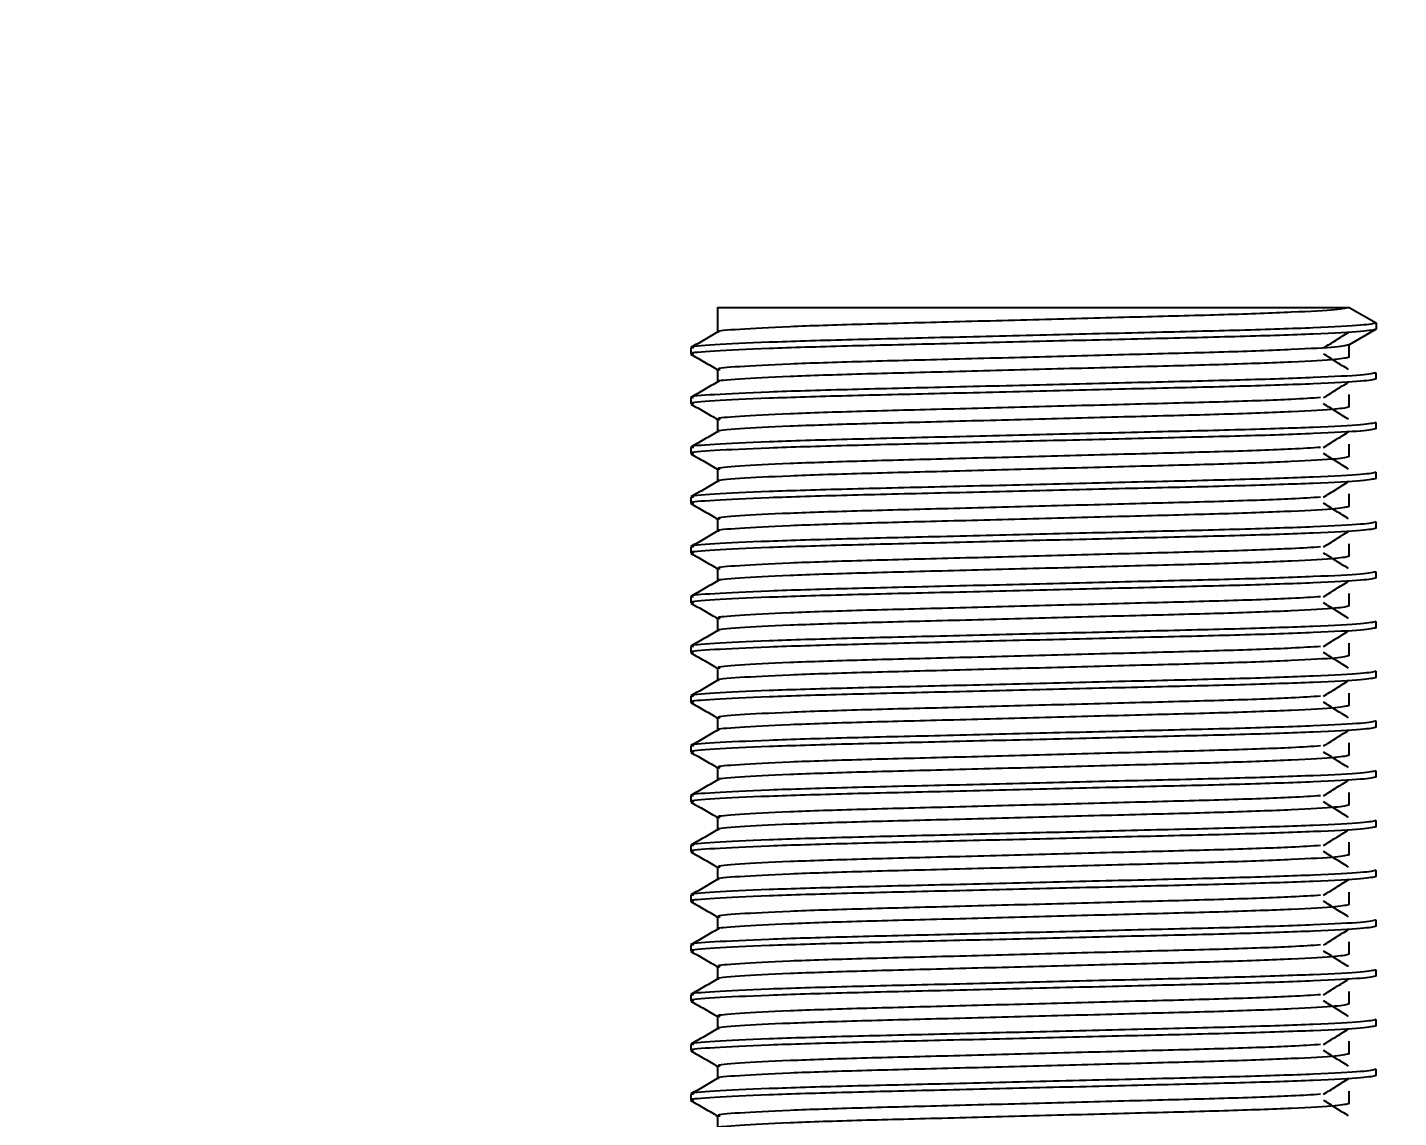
# Model space of a CAD drawing. Header units: millimetres. Extents: x -205 to 841, y 0 to 722.
# Drawn here: x 125.122 to 129.255, y 97.347 to 100.633 of the extents above; entities that cross this region are included whole.
import ezdxf

# ---------------------------------------------------------------- set-up
doc = ezdxf.new("R2010")
doc.units = ezdxf.units.MM
doc.layers.add('COTAS', color=1, linetype='Continuous')
doc.styles.add('SLDTEXTSTYLE0', font='TXT', dxfattribs={"width": 0.75})
doc.dimstyles.new('SLDDIMSTYLE2', dxfattribs={"dimtxt": 3, "dimasz": 3, "dimexe": 0, "dimexo": 0.0625, "dimgap": 0.75, "dimtad": 1, "dimdec": 0, "dimlfac": 10, "dimrnd": 1e-09, "dimzin": 12, "dimdsep": 46, "dimtxsty": 'SLDTEXTSTYLE0', "dimsah": 1, "dimcen": 0.09, "dimadec": 0, "dimazin": 3, "dimtfac": 1, "dimtmove": 0, "dimatfit": 0, "dimfxl": 0, "dimfrac": 2, "dimtolj": 1, "dimtzin": 12, "dimarcsym": 0})
doc.dimstyles.new('SLDDIMSTYLE3', dxfattribs={"dimtxt": 3, "dimasz": 3, "dimexe": 0, "dimexo": 0.0625, "dimgap": 0.75, "dimtad": 1, "dimdec": 0, "dimlfac": 10, "dimrnd": 1e-09, "dimzin": 12, "dimdsep": 46, "dimtxsty": 'SLDTEXTSTYLE0', "dimsah": 1, "dimcen": 0.09, "dimadec": 0, "dimazin": 3, "dimtfac": 1, "dimtofl": 0, "dimtmove": 0, "dimatfit": 3, "dimfxl": 0, "dimfrac": 2, "dimtolj": 1, "dimtzin": 12, "dimarcsym": 0})

# ---------------------------------------------------------------- blocks, each defined once
blk = doc.blocks.new('_D')
at = {"layer": 'COTAS'}
for p, q in [((148.1545, 99.7892), (148.1545, 106.7892)), ((130.1065, 99.7892), (149.1545, 99.7892)), ((148.1545, 94.7892), (148.1545, 99.7892)), ((139.1545, 94.7892), (149.1545, 94.7892)), ((148.1545, 94.7892), (148.1545, 87.7892))]:
    blk.add_line(p, q, dxfattribs=at)
for points in [[(148.1545, 99.7892), (148.6545, 102.7892), (147.6545, 102.7892)], [(148.1545, 94.7892), (147.6545, 91.7892), (148.6545, 91.7892)]]:
    blk.add_solid(points, dxfattribs=at)
at = {"layer": 'COTAS', "insert": (144.2873, 95.0725), "char_height": 3, "attachment_point": 1, "rotation": 90, "style": 'SLDTEXTSTYLE0'}
blk.add_mtext('50', dxfattribs=at)
blk = doc.blocks.new('_D_2')
at = {"layer": 'COTAS'}
for p, q in [((119.1545, 336.0306), (141.4138, 336.0306)), ((140.4138, 336.0306), (140.4138, 94.7892)), ((139.1545, 94.7892), (141.4138, 94.7892))]:
    blk.add_line(p, q, dxfattribs=at)
for points in [[(140.4138, 336.0306), (139.9138, 333.0306), (140.9138, 333.0306)], [(140.4138, 94.7892), (140.9138, 97.7892), (139.9138, 97.7892)]]:
    blk.add_solid(points, dxfattribs=at)
at = {"layer": 'COTAS', "insert": (136.5466, 210.9766), "char_height": 3, "attachment_point": 1, "rotation": 90, "style": 'SLDTEXTSTYLE0'}
blk.add_mtext('2412', dxfattribs=at)

msp = doc.modelspace()

# ---------------------------------------------------------------- linework, layer by layer
at = {"color": 7, "linetype": 'Continuous', "lineweight": 25}
for p, q in [((127.2025, 99.7892), (127.2025, 99.7146)), ((127.2025, 99.7892), (129.1065, 99.7892)), ((129.1065, 99.7892), (129.1877, 99.7423)), ((129.1877, 99.7423), (129.1877, 99.7235)), ((129.1877, 99.7235), (129.1065, 99.6767)), ((127.1213, 99.6673), (127.1213, 99.6485)), ((129.1065, 99.6392), (129.1065, 99.6767)), ((127.2025, 99.6016), (127.2025, 99.5646)), ((129.1877, 99.5735), (129.1877, 99.5923)), ((129.1877, 99.5735), (129.1877, 99.5923)), ((129.1065, 99.4892), (129.1065, 99.5267)), ((127.1213, 99.5173), (127.1213, 99.4985)), ((127.2025, 99.4516), (127.2025, 99.4146)), ((129.1877, 99.4235), (129.1877, 99.4423)), ((129.1877, 99.4235), (129.1877, 99.4423)), ((127.1213, 99.3673), (127.1213, 99.3485)), ((129.1065, 99.3392), (129.1065, 99.3767)), ((127.2025, 99.3016), (127.2025, 99.2646)), ((129.1877, 99.2735), (129.1877, 99.2923)), ((129.1877, 99.2735), (129.1877, 99.2923)), ((127.1213, 99.2173), (127.1213, 99.1985)), ((129.1065, 99.1892), (129.1065, 99.2267)), ((127.2025, 99.1516), (127.2025, 99.1146)), ((129.1877, 99.1235), (129.1877, 99.1423)), ((129.1877, 99.1235), (129.1877, 99.1423)), ((129.1065, 99.0392), (129.1065, 99.0767)), ((127.1213, 99.0673), (127.1213, 99.0485)), ((127.2025, 99.0016), (127.2025, 98.9646)), ((129.1877, 98.9735), (129.1877, 98.9923)), ((129.1877, 98.9735), (129.1877, 98.9923)), ((127.1213, 98.9173), (127.1213, 98.8985)), ((129.1065, 98.8892), (129.1065, 98.9267)), ((127.2025, 98.8516), (127.2025, 98.8146)), ((129.1877, 98.8235), (129.1877, 98.8423)), ((129.1877, 98.8235), (129.1877, 98.8423)), ((127.1213, 98.7673), (127.1213, 98.7485)), ((129.1065, 98.7392), (129.1065, 98.7767)), ((127.2025, 98.7016), (127.2025, 98.6646)), ((129.1877, 98.6735), (129.1877, 98.6923)), ((129.1877, 98.6735), (129.1877, 98.6923)), ((127.1213, 98.6173), (127.1213, 98.5985)), ((129.1065, 98.5892), (129.1065, 98.6267)), ((127.2025, 98.5516), (127.2025, 98.5146)), ((129.1877, 98.5235), (129.1877, 98.5423)), ((129.1877, 98.5235), (129.1877, 98.5423)), ((127.1213, 98.4673), (127.1213, 98.4485)), ((129.1065, 98.4392), (129.1065, 98.4767)), ((127.2025, 98.4016), (127.2025, 98.3646)), ((129.1877, 98.3735), (129.1877, 98.3923)), ((129.1877, 98.3735), (129.1877, 98.3923)), ((129.1065, 98.2892), (129.1065, 98.3267)), ((127.1213, 98.3173), (127.1213, 98.2985)), ((127.2025, 98.2516), (127.2025, 98.2146)), ((129.1877, 98.2235), (129.1877, 98.2423)), ((129.1877, 98.2235), (129.1877, 98.2423)), ((127.1213, 98.1673), (127.1213, 98.1485)), ((129.1065, 98.1392), (129.1065, 98.1767)), ((127.2025, 98.1016), (127.2025, 98.0646)), ((129.1877, 98.0735), (129.1877, 98.0923)), ((129.1877, 98.0735), (129.1877, 98.0923)), ((127.1213, 98.0173), (127.1213, 97.9985)), ((129.1065, 97.9892), (129.1065, 98.0267)), ((127.2025, 97.9516), (127.2025, 97.9146)), ((129.1877, 97.9235), (129.1877, 97.9423)), ((129.1877, 97.9235), (129.1877, 97.9423)), ((129.1065, 97.8392), (129.1065, 97.8767)), ((127.1213, 97.8673), (127.1213, 97.8485)), ((127.2025, 97.8016), (127.2025, 97.7646)), ((129.1877, 97.7735), (129.1877, 97.7923)), ((129.1877, 97.7735), (129.1877, 97.7923)), ((127.1213, 97.7173), (127.1213, 97.6985)), ((129.1065, 97.6892), (129.1065, 97.7267)), ((127.2025, 97.6516), (127.2025, 97.6146)), ((129.1877, 97.6235), (129.1877, 97.6423)), ((129.1877, 97.6235), (129.1877, 97.6423)), ((127.1213, 97.5673), (127.1213, 97.5485)), ((129.1065, 97.5392), (129.1065, 97.5767)), ((127.2025, 97.5016), (127.2025, 97.4646)), ((129.1877, 97.4735), (129.1877, 97.4923)), ((129.1877, 97.4735), (129.1877, 97.4923)), ((127.1213, 97.4173), (127.1213, 97.3985)), ((129.1065, 97.3892), (129.1065, 97.4267)), ((127.2025, 97.3516), (127.2025, 97.3146))]:
    msp.add_line(p, q, dxfattribs=at)
for points, knots in [([(129.1065, 99.7892), (129.0981, 99.7869), (129.0808, 99.7822), (128.9441, 99.7744), (128.7397, 99.7668), (128.4807, 99.7603), (128.1905, 99.7526), (127.8959, 99.7448), (127.6281, 99.7381), (127.4058, 99.7309), (127.2618, 99.723), (127.1967, 99.7178), (127.2063, 99.7153), (127.2071, 99.7151)], [0, 0, 0, 0, 0.0976241, 0.1985895, 0.2981409, 0.3944195, 0.4945565, 0.595274, 0.6921048, 0.7906249, 0.891692, 0.9905235, 1, 1, 1, 1]), ([(129.1877, 99.7423), (129.1785, 99.74), (129.1598, 99.7353), (129.0114, 99.7275), (128.7897, 99.72), (128.5085, 99.7134), (128.1935, 99.7057), (127.8738, 99.6979), (127.5831, 99.6912), (127.3423, 99.684), (127.1844, 99.6761), (127.1137, 99.6706), (127.1272, 99.6678), (127.1297, 99.6673)], [0, 0, 0, 0, 0.096339, 0.195974, 0.294214, 0.389225, 0.488043, 0.587434, 0.68299, 0.780213, 0.879948, 0.977478, 1, 1, 1, 1]), ([(129.1877, 99.7235), (129.1785, 99.7212), (129.1598, 99.7166), (129.0114, 99.7087), (128.7897, 99.7012), (128.5085, 99.6947), (128.1935, 99.687), (127.8738, 99.6792), (127.5831, 99.6725), (127.3423, 99.6652), (127.1844, 99.6574), (127.1137, 99.6519), (127.1272, 99.649), (127.1297, 99.6485)], [0, 0, 0, 0, 0.096342, 0.19598, 0.294224, 0.389238, 0.488059, 0.587453, 0.683012, 0.780238, 0.879977, 0.97751, 1, 1, 1, 1]), ([(127.2033, 99.7151), (127.1898, 99.7072), (127.1627, 99.6916), (127.1356, 99.6759), (127.1221, 99.6681)], [0, 0, 0, 0, 0.499988, 1, 1, 1, 1]), ([(129.0292, 99.6671), (129.0417, 99.6749), (129.0667, 99.6906), (129.0918, 99.7062), (129.1043, 99.714)], [0, 0, 0, 0, 0.499998, 1, 1, 1, 1]), ([(127.1221, 99.6477), (127.1356, 99.6399), (127.1624, 99.6244), (127.1893, 99.6089), (127.2025, 99.6012)], [0, 0, 0, 0, 0.504981, 1, 1, 1, 1]), ([(129.1065, 99.6767), (129.0981, 99.6744), (129.0808, 99.6697), (128.9441, 99.6619), (128.7397, 99.6543), (128.4807, 99.6478), (128.1905, 99.6401), (127.8959, 99.6323), (127.628, 99.6256), (127.4061, 99.6184), (127.2606, 99.6105), (127.1955, 99.605), (127.2079, 99.6022), (127.2102, 99.6016)], [0, 0, 0, 0, 0.096338, 0.195974, 0.294214, 0.389225, 0.488043, 0.587434, 0.68299, 0.780212, 0.879948, 0.977478, 1, 1, 1, 1]), ([(129.1043, 99.6018), (129.0918, 99.6096), (129.0667, 99.6253), (129.0417, 99.6409), (129.0292, 99.6487)], [0, 0, 0, 0, 0.500002, 1, 1, 1, 1]), ([(129.1065, 99.6392), (129.0981, 99.6369), (129.0808, 99.6322), (128.9441, 99.6244), (128.7397, 99.6168), (128.4807, 99.6103), (128.1905, 99.6026), (127.8959, 99.5948), (127.6281, 99.5881), (127.4058, 99.5809), (127.2618, 99.573), (127.1967, 99.5678), (127.2063, 99.5653), (127.2071, 99.5651)], [0, 0, 0, 0, 0.097624, 0.19859, 0.298141, 0.394419, 0.494557, 0.595274, 0.692105, 0.790625, 0.891692, 0.990524, 1, 1, 1, 1]), ([(129.1877, 99.5923), (129.1785, 99.59), (129.1598, 99.5853), (129.0114, 99.5775), (128.7897, 99.57), (128.5085, 99.5634), (128.1935, 99.5557), (127.8738, 99.5479), (127.5831, 99.5412), (127.3423, 99.534), (127.1844, 99.5261), (127.1137, 99.5206), (127.1272, 99.5178), (127.1297, 99.5173)], [0, 0, 0, 0, 0.096339, 0.195974, 0.294214, 0.389225, 0.488043, 0.587434, 0.68299, 0.780213, 0.879948, 0.977478, 1, 1, 1, 1]), ([(129.1877, 99.5735), (129.1785, 99.5712), (129.1598, 99.5666), (129.0114, 99.5587), (128.7897, 99.5512), (128.5085, 99.5447), (128.1935, 99.537), (127.8738, 99.5292), (127.5831, 99.5225), (127.3423, 99.5152), (127.1844, 99.5074), (127.1137, 99.5019), (127.1272, 99.499), (127.1297, 99.4985)], [0, 0, 0, 0, 0.096342, 0.19598, 0.294224, 0.389238, 0.488059, 0.587453, 0.683012, 0.780238, 0.879977, 0.97751, 1, 1, 1, 1]), ([(127.2033, 99.5651), (127.1898, 99.5572), (127.1627, 99.5416), (127.1356, 99.5259), (127.1221, 99.5181)], [0, 0, 0, 0, 0.4999883, 1, 1, 1, 1]), ([(129.0292, 99.5171), (129.0417, 99.5249), (129.0667, 99.5406), (129.0918, 99.5562), (129.1043, 99.564)], [0, 0, 0, 0, 0.499998, 1, 1, 1, 1]), ([(127.1221, 99.4977), (127.1356, 99.4899), (127.1624, 99.4744), (127.1893, 99.4589), (127.2025, 99.4512)], [0, 0, 0, 0, 0.504981, 1, 1, 1, 1]), ([(129.1065, 99.4892), (129.0981, 99.4869), (129.0808, 99.4822), (128.9441, 99.4744), (128.7397, 99.4668), (128.4807, 99.4603), (128.1905, 99.4526), (127.8959, 99.4448), (127.6281, 99.4381), (127.4058, 99.4309), (127.2618, 99.423), (127.1967, 99.4178), (127.2063, 99.4153), (127.2071, 99.4151)], [0, 0, 0, 0, 0.097624, 0.19859, 0.298141, 0.394419, 0.494557, 0.595274, 0.692105, 0.790625, 0.891692, 0.990524, 1, 1, 1, 1]), ([(129.0201, 99.5171), (128.9937, 99.5153), (128.9286, 99.511), (128.7375, 99.5043), (128.4813, 99.4978), (128.1903, 99.4901), (127.8959, 99.4823), (127.628, 99.4756), (127.4061, 99.4684), (127.2606, 99.4605), (127.1955, 99.455), (127.2079, 99.4522), (127.2102, 99.4516)], [0, 0, 0, 0, 0.0768225, 0.1896214, 0.298712, 0.4121744, 0.5262946, 0.6360109, 0.7476411, 0.8621575, 0.9741407, 1, 1, 1, 1]), ([(129.1043, 99.4518), (129.0918, 99.4596), (129.0667, 99.4753), (129.0417, 99.4909), (129.0292, 99.4987)], [0, 0, 0, 0, 0.500002, 1, 1, 1, 1]), ([(129.1877, 99.4423), (129.1785, 99.44), (129.1598, 99.4353), (129.0114, 99.4275), (128.7897, 99.42), (128.5085, 99.4134), (128.1935, 99.4057), (127.8738, 99.3979), (127.5831, 99.3912), (127.3423, 99.384), (127.1844, 99.3761), (127.1137, 99.3706), (127.1272, 99.3678), (127.1297, 99.3673)], [0, 0, 0, 0, 0.096339, 0.195974, 0.294214, 0.389225, 0.488043, 0.587434, 0.68299, 0.780213, 0.879948, 0.977478, 1, 1, 1, 1]), ([(129.1877, 99.4235), (129.1785, 99.4212), (129.1598, 99.4166), (129.0114, 99.4087), (128.7897, 99.4012), (128.5085, 99.3947), (128.1935, 99.387), (127.8738, 99.3792), (127.5831, 99.3725), (127.3423, 99.3652), (127.1844, 99.3574), (127.1137, 99.3519), (127.1272, 99.349), (127.1297, 99.3485)], [0, 0, 0, 0, 0.096342, 0.19598, 0.294224, 0.389238, 0.488059, 0.587453, 0.683012, 0.780238, 0.879977, 0.97751, 1, 1, 1, 1]), ([(127.2033, 99.4151), (127.1898, 99.4072), (127.1627, 99.3916), (127.1356, 99.3759), (127.1221, 99.3681)], [0, 0, 0, 0, 0.4999883, 1, 1, 1, 1]), ([(129.0292, 99.3671), (129.0417, 99.3749), (129.0667, 99.3906), (129.0918, 99.4062), (129.1043, 99.414)], [0, 0, 0, 0, 0.499998, 1, 1, 1, 1]), ([(129.0201, 99.3671), (128.9937, 99.3653), (128.9286, 99.361), (128.7375, 99.3543), (128.4813, 99.3478), (128.1903, 99.3401), (127.8959, 99.3323), (127.628, 99.3256), (127.4061, 99.3184), (127.2606, 99.3105), (127.1955, 99.305), (127.2079, 99.3022), (127.2102, 99.3016)], [0, 0, 0, 0, 0.076823, 0.189621, 0.298712, 0.412174, 0.526295, 0.636011, 0.747641, 0.862158, 0.974141, 1, 1, 1, 1]), ([(127.1221, 99.3477), (127.1356, 99.3399), (127.1624, 99.3244), (127.1893, 99.3089), (127.2025, 99.3012)], [0, 0, 0, 0, 0.504981, 1, 1, 1, 1]), ([(129.1065, 99.3392), (129.0981, 99.3369), (129.0808, 99.3322), (128.9441, 99.3244), (128.7397, 99.3168), (128.4807, 99.3103), (128.1905, 99.3026), (127.8959, 99.2948), (127.6281, 99.2881), (127.4058, 99.2809), (127.2618, 99.273), (127.1967, 99.2678), (127.2063, 99.2653), (127.2071, 99.2651)], [0, 0, 0, 0, 0.097624, 0.19859, 0.298141, 0.394419, 0.494557, 0.595274, 0.692105, 0.790625, 0.891692, 0.990524, 1, 1, 1, 1]), ([(129.1043, 99.3018), (129.0918, 99.3096), (129.0667, 99.3253), (129.0417, 99.3409), (129.0292, 99.3487)], [0, 0, 0, 0, 0.500002, 1, 1, 1, 1]), ([(129.1877, 99.2923), (129.1785, 99.29), (129.1598, 99.2853), (129.0114, 99.2775), (128.7897, 99.27), (128.5085, 99.2634), (128.1935, 99.2557), (127.8738, 99.2479), (127.5831, 99.2412), (127.3423, 99.234), (127.1844, 99.2261), (127.1137, 99.2206), (127.1272, 99.2178), (127.1297, 99.2173)], [0, 0, 0, 0, 0.096339, 0.195974, 0.294214, 0.389225, 0.488043, 0.587434, 0.68299, 0.780213, 0.879948, 0.977478, 1, 1, 1, 1]), ([(129.1877, 99.2735), (129.1785, 99.2712), (129.1598, 99.2666), (129.0114, 99.2587), (128.7897, 99.2512), (128.5085, 99.2447), (128.1935, 99.237), (127.8738, 99.2292), (127.5831, 99.2225), (127.3423, 99.2152), (127.1844, 99.2074), (127.1137, 99.2019), (127.1272, 99.199), (127.1297, 99.1985)], [0, 0, 0, 0, 0.096342, 0.19598, 0.294224, 0.389238, 0.488059, 0.587453, 0.683012, 0.780238, 0.879977, 0.97751, 1, 1, 1, 1]), ([(127.2033, 99.2651), (127.1898, 99.2572), (127.1627, 99.2416), (127.1356, 99.2259), (127.1221, 99.2181)], [0, 0, 0, 0, 0.499988, 1, 1, 1, 1]), ([(129.0292, 99.2171), (129.0417, 99.2249), (129.0667, 99.2406), (129.0918, 99.2562), (129.1043, 99.264)], [0, 0, 0, 0, 0.499998, 1, 1, 1, 1]), ([(127.1221, 99.1977), (127.1356, 99.1899), (127.1624, 99.1744), (127.1893, 99.1589), (127.2025, 99.1512)], [0, 0, 0, 0, 0.504981, 1, 1, 1, 1]), ([(129.0201, 99.2171), (128.9937, 99.2153), (128.9286, 99.211), (128.7375, 99.2043), (128.4813, 99.1978), (128.1903, 99.1901), (127.8959, 99.1823), (127.628, 99.1756), (127.4061, 99.1684), (127.2606, 99.1605), (127.1955, 99.155), (127.2079, 99.1522), (127.2102, 99.1516)], [0, 0, 0, 0, 0.0768225, 0.1896214, 0.298712, 0.4121744, 0.5262946, 0.6360109, 0.7476411, 0.8621575, 0.9741407, 1, 1, 1, 1]), ([(129.1043, 99.1518), (129.0918, 99.1596), (129.0667, 99.1753), (129.0417, 99.1909), (129.0292, 99.1987)], [0, 0, 0, 0, 0.500002, 1, 1, 1, 1]), ([(129.1065, 99.1892), (129.0981, 99.1869), (129.0808, 99.1822), (128.9441, 99.1744), (128.7397, 99.1668), (128.4807, 99.1603), (128.1905, 99.1526), (127.8959, 99.1448), (127.6281, 99.1381), (127.4058, 99.1309), (127.2618, 99.123), (127.1967, 99.1178), (127.2063, 99.1153), (127.2071, 99.1151)], [0, 0, 0, 0, 0.097624, 0.19859, 0.298141, 0.394419, 0.494557, 0.595274, 0.692105, 0.790625, 0.891692, 0.990524, 1, 1, 1, 1]), ([(129.1877, 99.1423), (129.1785, 99.14), (129.1598, 99.1353), (129.0114, 99.1275), (128.7897, 99.12), (128.5085, 99.1134), (128.1935, 99.1057), (127.8738, 99.0979), (127.5831, 99.0912), (127.3423, 99.084), (127.1844, 99.0761), (127.1137, 99.0706), (127.1272, 99.0678), (127.1297, 99.0673)], [0, 0, 0, 0, 0.096339, 0.195974, 0.294214, 0.389225, 0.488043, 0.587434, 0.68299, 0.780213, 0.879948, 0.977478, 1, 1, 1, 1]), ([(129.1877, 99.1235), (129.1785, 99.1212), (129.1598, 99.1166), (129.0114, 99.1087), (128.7897, 99.1012), (128.5085, 99.0947), (128.1935, 99.087), (127.8738, 99.0792), (127.5831, 99.0725), (127.3423, 99.0652), (127.1844, 99.0574), (127.1137, 99.0519), (127.1272, 99.049), (127.1297, 99.0485)], [0, 0, 0, 0, 0.096342, 0.19598, 0.294224, 0.389238, 0.488059, 0.587453, 0.683012, 0.780238, 0.879977, 0.97751, 1, 1, 1, 1]), ([(127.2033, 99.1151), (127.1898, 99.1072), (127.1627, 99.0916), (127.1356, 99.0759), (127.1221, 99.0681)], [0, 0, 0, 0, 0.499988, 1, 1, 1, 1]), ([(129.0292, 99.0671), (129.0417, 99.0749), (129.0667, 99.0906), (129.0918, 99.1062), (129.1043, 99.114)], [0, 0, 0, 0, 0.499998, 1, 1, 1, 1]), ([(127.1221, 99.0477), (127.1356, 99.0399), (127.1624, 99.0244), (127.1893, 99.0089), (127.2025, 99.0012)], [0, 0, 0, 0, 0.504981, 1, 1, 1, 1]), ([(129.1065, 99.0392), (129.0981, 99.0369), (129.0808, 99.0322), (128.9441, 99.0244), (128.7397, 99.0168), (128.4807, 99.0103), (128.1905, 99.0026), (127.8959, 98.9948), (127.6281, 98.9881), (127.4058, 98.9809), (127.2618, 98.973), (127.1967, 98.9678), (127.2063, 98.9653), (127.2071, 98.9651)], [0, 0, 0, 0, 0.097624, 0.19859, 0.298141, 0.394419, 0.494557, 0.595274, 0.692105, 0.790625, 0.891692, 0.990524, 1, 1, 1, 1]), ([(129.0201, 99.0671), (128.9937, 99.0653), (128.9286, 99.061), (128.7375, 99.0543), (128.4813, 99.0478), (128.1903, 99.0401), (127.8959, 99.0323), (127.628, 99.0256), (127.4061, 99.0184), (127.2606, 99.0105), (127.1955, 99.005), (127.2079, 99.0022), (127.2102, 99.0016)], [0, 0, 0, 0, 0.0768225, 0.1896214, 0.298712, 0.4121744, 0.5262946, 0.6360109, 0.7476411, 0.8621575, 0.9741407, 1, 1, 1, 1]), ([(129.1043, 99.0018), (129.0918, 99.0096), (129.0667, 99.0253), (129.0417, 99.0409), (129.0292, 99.0487)], [0, 0, 0, 0, 0.500002, 1, 1, 1, 1]), ([(129.1877, 98.9923), (129.1785, 98.99), (129.1598, 98.9853), (129.0114, 98.9775), (128.7897, 98.97), (128.5085, 98.9634), (128.1935, 98.9557), (127.8738, 98.9479), (127.5831, 98.9412), (127.3423, 98.934), (127.1844, 98.9261), (127.1137, 98.9206), (127.1272, 98.9178), (127.1297, 98.9173)], [0, 0, 0, 0, 0.096339, 0.195974, 0.294214, 0.389225, 0.488043, 0.587434, 0.68299, 0.780213, 0.879948, 0.977478, 1, 1, 1, 1]), ([(129.1877, 98.9735), (129.1785, 98.9712), (129.1598, 98.9666), (129.0114, 98.9587), (128.7897, 98.9512), (128.5085, 98.9447), (128.1935, 98.937), (127.8738, 98.9292), (127.5831, 98.9225), (127.3423, 98.9152), (127.1844, 98.9074), (127.1137, 98.9019), (127.1272, 98.899), (127.1297, 98.8985)], [0, 0, 0, 0, 0.096342, 0.19598, 0.294224, 0.389238, 0.488059, 0.587453, 0.683012, 0.780238, 0.879977, 0.97751, 1, 1, 1, 1]), ([(127.2033, 98.9651), (127.1898, 98.9572), (127.1627, 98.9416), (127.1356, 98.9259), (127.1221, 98.9181)], [0, 0, 0, 0, 0.499988, 1, 1, 1, 1]), ([(129.0292, 98.9171), (129.0417, 98.9249), (129.0667, 98.9406), (129.0918, 98.9562), (129.1043, 98.964)], [0, 0, 0, 0, 0.499998, 1, 1, 1, 1]), ([(129.0201, 98.9171), (128.9937, 98.9153), (128.9286, 98.911), (128.7375, 98.9043), (128.4813, 98.8978), (128.1903, 98.8901), (127.8959, 98.8823), (127.628, 98.8756), (127.4061, 98.8684), (127.2606, 98.8605), (127.1955, 98.855), (127.2079, 98.8522), (127.2102, 98.8516)], [0, 0, 0, 0, 0.0768225, 0.1896214, 0.298712, 0.4121744, 0.5262946, 0.6360109, 0.7476411, 0.8621575, 0.9741407, 1, 1, 1, 1]), ([(127.1221, 98.8977), (127.1356, 98.8899), (127.1624, 98.8744), (127.1893, 98.8589), (127.2025, 98.8512)], [0, 0, 0, 0, 0.504981, 1, 1, 1, 1]), ([(129.1065, 98.8892), (129.0981, 98.8869), (129.0808, 98.8822), (128.9441, 98.8744), (128.7397, 98.8668), (128.4807, 98.8603), (128.1905, 98.8526), (127.8959, 98.8448), (127.6281, 98.8381), (127.4058, 98.8309), (127.2618, 98.823), (127.1967, 98.8178), (127.2063, 98.8153), (127.2071, 98.8151)], [0, 0, 0, 0, 0.097624, 0.19859, 0.298141, 0.394419, 0.494557, 0.595274, 0.692105, 0.790625, 0.891692, 0.990524, 1, 1, 1, 1]), ([(129.1043, 98.8518), (129.0918, 98.8596), (129.0667, 98.8753), (129.0417, 98.8909), (129.0292, 98.8987)], [0, 0, 0, 0, 0.500002, 1, 1, 1, 1]), ([(129.1877, 98.8423), (129.1785, 98.84), (129.1598, 98.8353), (129.0114, 98.8275), (128.7897, 98.82), (128.5085, 98.8134), (128.1935, 98.8057), (127.8738, 98.7979), (127.5831, 98.7912), (127.3423, 98.784), (127.1844, 98.7761), (127.1137, 98.7706), (127.1272, 98.7678), (127.1297, 98.7673)], [0, 0, 0, 0, 0.096339, 0.195974, 0.294214, 0.389225, 0.488043, 0.587434, 0.68299, 0.780213, 0.879948, 0.977478, 1, 1, 1, 1]), ([(129.1877, 98.8235), (129.1785, 98.8212), (129.1598, 98.8166), (129.0114, 98.8087), (128.7897, 98.8012), (128.5085, 98.7947), (128.1935, 98.787), (127.8738, 98.7792), (127.5831, 98.7725), (127.3423, 98.7652), (127.1844, 98.7574), (127.1137, 98.7519), (127.1272, 98.749), (127.1297, 98.7485)], [0, 0, 0, 0, 0.096342, 0.19598, 0.294224, 0.389238, 0.488059, 0.587453, 0.683012, 0.780238, 0.879977, 0.97751, 1, 1, 1, 1]), ([(127.2033, 98.8151), (127.1898, 98.8072), (127.1627, 98.7916), (127.1356, 98.7759), (127.1221, 98.7681)], [0, 0, 0, 0, 0.499988, 1, 1, 1, 1]), ([(129.0292, 98.7671), (129.0417, 98.7749), (129.0667, 98.7906), (129.0918, 98.8062), (129.1043, 98.814)], [0, 0, 0, 0, 0.499998, 1, 1, 1, 1]), ([(127.1221, 98.7477), (127.1356, 98.7399), (127.1624, 98.7244), (127.1893, 98.7089), (127.2025, 98.7012)], [0, 0, 0, 0, 0.504981, 1, 1, 1, 1]), ([(129.1065, 98.7392), (129.0981, 98.7369), (129.0808, 98.7322), (128.9441, 98.7244), (128.7397, 98.7168), (128.4807, 98.7103), (128.1905, 98.7026), (127.8959, 98.6948), (127.6281, 98.6881), (127.4058, 98.6809), (127.2618, 98.673), (127.1967, 98.6678), (127.2063, 98.6653), (127.2071, 98.6651)], [0, 0, 0, 0, 0.097624, 0.19859, 0.298141, 0.394419, 0.494557, 0.595274, 0.692105, 0.790625, 0.891692, 0.990524, 1, 1, 1, 1]), ([(129.0201, 98.7671), (128.9937, 98.7653), (128.9286, 98.761), (128.7375, 98.7543), (128.4813, 98.7478), (128.1903, 98.7401), (127.8959, 98.7323), (127.628, 98.7256), (127.4061, 98.7184), (127.2606, 98.7105), (127.1955, 98.705), (127.2079, 98.7022), (127.2102, 98.7016)], [0, 0, 0, 0, 0.076823, 0.189621, 0.298712, 0.412174, 0.526295, 0.636011, 0.747641, 0.862158, 0.974141, 1, 1, 1, 1]), ([(129.1043, 98.7018), (129.0918, 98.7096), (129.0667, 98.7253), (129.0417, 98.7409), (129.0292, 98.7487)], [0, 0, 0, 0, 0.500002, 1, 1, 1, 1]), ([(129.1877, 98.6923), (129.1785, 98.69), (129.1598, 98.6853), (129.0114, 98.6775), (128.7897, 98.67), (128.5085, 98.6634), (128.1935, 98.6557), (127.8738, 98.6479), (127.5831, 98.6412), (127.3423, 98.634), (127.1844, 98.6261), (127.1137, 98.6206), (127.1272, 98.6178), (127.1297, 98.6173)], [0, 0, 0, 0, 0.096339, 0.195974, 0.294214, 0.389225, 0.488043, 0.587434, 0.68299, 0.780213, 0.879948, 0.977478, 1, 1, 1, 1]), ([(129.1877, 98.6735), (129.1785, 98.6712), (129.1598, 98.6666), (129.0114, 98.6587), (128.7897, 98.6512), (128.5085, 98.6447), (128.1935, 98.637), (127.8738, 98.6292), (127.5831, 98.6225), (127.3423, 98.6152), (127.1844, 98.6074), (127.1137, 98.6019), (127.1272, 98.599), (127.1297, 98.5985)], [0, 0, 0, 0, 0.096342, 0.19598, 0.294224, 0.389238, 0.488059, 0.587453, 0.683012, 0.780238, 0.879977, 0.97751, 1, 1, 1, 1]), ([(127.2033, 98.6651), (127.1898, 98.6572), (127.1627, 98.6416), (127.1356, 98.6259), (127.1221, 98.6181)], [0, 0, 0, 0, 0.499988, 1, 1, 1, 1]), ([(129.0292, 98.6171), (129.0417, 98.6249), (129.0667, 98.6406), (129.0918, 98.6562), (129.1043, 98.664)], [0, 0, 0, 0, 0.499998, 1, 1, 1, 1]), ([(129.0201, 98.6171), (128.9937, 98.6153), (128.9286, 98.611), (128.7375, 98.6043), (128.4813, 98.5978), (128.1903, 98.5901), (127.8959, 98.5823), (127.628, 98.5756), (127.4061, 98.5684), (127.2606, 98.5605), (127.1955, 98.555), (127.2079, 98.5522), (127.2102, 98.5516)], [0, 0, 0, 0, 0.0768225, 0.1896214, 0.298712, 0.4121744, 0.5262946, 0.6360109, 0.7476411, 0.8621575, 0.9741407, 1, 1, 1, 1]), ([(127.1221, 98.5977), (127.1356, 98.5899), (127.1624, 98.5744), (127.1893, 98.5589), (127.2025, 98.5512)], [0, 0, 0, 0, 0.504981, 1, 1, 1, 1]), ([(129.1065, 98.5892), (129.0981, 98.5869), (129.0808, 98.5822), (128.9441, 98.5744), (128.7397, 98.5668), (128.4807, 98.5603), (128.1905, 98.5526), (127.8959, 98.5448), (127.6281, 98.5381), (127.4058, 98.5309), (127.2618, 98.523), (127.1967, 98.5178), (127.2063, 98.5153), (127.2071, 98.5151)], [0, 0, 0, 0, 0.097624, 0.19859, 0.298141, 0.394419, 0.494557, 0.595274, 0.692105, 0.790625, 0.891692, 0.990524, 1, 1, 1, 1]), ([(129.1043, 98.5518), (129.0918, 98.5596), (129.0667, 98.5753), (129.0417, 98.5909), (129.0292, 98.5987)], [0, 0, 0, 0, 0.500002, 1, 1, 1, 1]), ([(129.1877, 98.5423), (129.1785, 98.54), (129.1598, 98.5353), (129.0114, 98.5275), (128.7897, 98.52), (128.5085, 98.5134), (128.1935, 98.5057), (127.8738, 98.4979), (127.5831, 98.4912), (127.3423, 98.484), (127.1844, 98.4761), (127.1137, 98.4706), (127.1272, 98.4678), (127.1297, 98.4673)], [0, 0, 0, 0, 0.096339, 0.195974, 0.294214, 0.389225, 0.488043, 0.587434, 0.68299, 0.780213, 0.879948, 0.977478, 1, 1, 1, 1]), ([(129.1877, 98.5235), (129.1785, 98.5212), (129.1598, 98.5166), (129.0114, 98.5087), (128.7897, 98.5012), (128.5085, 98.4947), (128.1935, 98.487), (127.8738, 98.4792), (127.5831, 98.4725), (127.3423, 98.4652), (127.1844, 98.4574), (127.1137, 98.4519), (127.1272, 98.449), (127.1297, 98.4485)], [0, 0, 0, 0, 0.096342, 0.19598, 0.294224, 0.389238, 0.488059, 0.587453, 0.683012, 0.780238, 0.879977, 0.97751, 1, 1, 1, 1]), ([(127.2033, 98.5151), (127.1898, 98.5072), (127.1627, 98.4916), (127.1356, 98.4759), (127.1221, 98.4681)], [0, 0, 0, 0, 0.499988, 1, 1, 1, 1]), ([(129.0292, 98.4671), (129.0417, 98.4749), (129.0667, 98.4906), (129.0918, 98.5062), (129.1043, 98.514)], [0, 0, 0, 0, 0.499998, 1, 1, 1, 1]), ([(129.0201, 98.4671), (128.9937, 98.4653), (128.9286, 98.461), (128.7375, 98.4543), (128.4813, 98.4478), (128.1903, 98.4401), (127.8959, 98.4323), (127.628, 98.4256), (127.4061, 98.4184), (127.2606, 98.4105), (127.1955, 98.405), (127.2079, 98.4022), (127.2102, 98.4016)], [0, 0, 0, 0, 0.076823, 0.189621, 0.298712, 0.412174, 0.526295, 0.636011, 0.747641, 0.862158, 0.974141, 1, 1, 1, 1]), ([(129.1043, 98.4018), (129.0918, 98.4096), (129.0667, 98.4253), (129.0417, 98.4409), (129.0292, 98.4487)], [0, 0, 0, 0, 0.500002, 1, 1, 1, 1]), ([(127.1221, 98.4477), (127.1356, 98.4399), (127.1624, 98.4244), (127.1893, 98.4089), (127.2025, 98.4012)], [0, 0, 0, 0, 0.504981, 1, 1, 1, 1]), ([(129.1065, 98.4392), (129.0981, 98.4369), (129.0808, 98.4322), (128.9441, 98.4244), (128.7397, 98.4168), (128.4807, 98.4103), (128.1905, 98.4026), (127.8959, 98.3948), (127.6281, 98.3881), (127.4058, 98.3809), (127.2618, 98.373), (127.1967, 98.3678), (127.2063, 98.3653), (127.2071, 98.3651)], [0, 0, 0, 0, 0.097624, 0.19859, 0.298141, 0.394419, 0.494557, 0.595274, 0.692105, 0.790625, 0.891692, 0.990524, 1, 1, 1, 1]), ([(129.1877, 98.3923), (129.1785, 98.39), (129.1598, 98.3853), (129.0114, 98.3775), (128.7897, 98.37), (128.5085, 98.3634), (128.1935, 98.3557), (127.8738, 98.3479), (127.5831, 98.3412), (127.3423, 98.334), (127.1844, 98.3261), (127.1137, 98.3206), (127.1272, 98.3178), (127.1297, 98.3173)], [0, 0, 0, 0, 0.096339, 0.195974, 0.294214, 0.389225, 0.488043, 0.587434, 0.68299, 0.780213, 0.879948, 0.977478, 1, 1, 1, 1]), ([(129.1877, 98.3735), (129.1785, 98.3712), (129.1598, 98.3666), (129.0114, 98.3587), (128.7897, 98.3512), (128.5085, 98.3447), (128.1935, 98.337), (127.8738, 98.3292), (127.5831, 98.3225), (127.3423, 98.3152), (127.1844, 98.3074), (127.1137, 98.3019), (127.1272, 98.299), (127.1297, 98.2985)], [0, 0, 0, 0, 0.096342, 0.19598, 0.294224, 0.389238, 0.488059, 0.587453, 0.683012, 0.780238, 0.879977, 0.97751, 1, 1, 1, 1]), ([(127.2033, 98.3651), (127.1898, 98.3572), (127.1627, 98.3416), (127.1356, 98.3259), (127.1221, 98.3181)], [0, 0, 0, 0, 0.499988, 1, 1, 1, 1]), ([(129.0292, 98.3171), (129.0417, 98.3249), (129.0667, 98.3406), (129.0918, 98.3562), (129.1043, 98.364)], [0, 0, 0, 0, 0.499998, 1, 1, 1, 1]), ([(127.1221, 98.2977), (127.1356, 98.2899), (127.1624, 98.2744), (127.1893, 98.2589), (127.2025, 98.2512)], [0, 0, 0, 0, 0.504981, 1, 1, 1, 1]), ([(129.1065, 98.2892), (129.0981, 98.2869), (129.0808, 98.2822), (128.9441, 98.2744), (128.7397, 98.2668), (128.4807, 98.2603), (128.1905, 98.2526), (127.8959, 98.2448), (127.6281, 98.2381), (127.4058, 98.2309), (127.2618, 98.223), (127.1967, 98.2178), (127.2063, 98.2153), (127.2071, 98.2151)], [0, 0, 0, 0, 0.097624, 0.19859, 0.298141, 0.394419, 0.494557, 0.595274, 0.692105, 0.790625, 0.891692, 0.990524, 1, 1, 1, 1]), ([(129.0201, 98.3171), (128.9937, 98.3153), (128.9286, 98.311), (128.7375, 98.3043), (128.4813, 98.2978), (128.1903, 98.2901), (127.8959, 98.2823), (127.628, 98.2756), (127.4061, 98.2684), (127.2606, 98.2605), (127.1955, 98.255), (127.2079, 98.2522), (127.2102, 98.2516)], [0, 0, 0, 0, 0.076823, 0.189621, 0.298712, 0.412174, 0.526295, 0.636011, 0.747641, 0.862158, 0.974141, 1, 1, 1, 1]), ([(129.1043, 98.2518), (129.0918, 98.2596), (129.0667, 98.2753), (129.0417, 98.2909), (129.0292, 98.2987)], [0, 0, 0, 0, 0.500002, 1, 1, 1, 1]), ([(129.1877, 98.2423), (129.1785, 98.24), (129.1598, 98.2353), (129.0114, 98.2275), (128.7897, 98.22), (128.5085, 98.2134), (128.1935, 98.2057), (127.8738, 98.1979), (127.5831, 98.1912), (127.3423, 98.184), (127.1844, 98.1761), (127.1137, 98.1706), (127.1272, 98.1678), (127.1297, 98.1673)], [0, 0, 0, 0, 0.096339, 0.195974, 0.294214, 0.389225, 0.488043, 0.587434, 0.68299, 0.780213, 0.879948, 0.977478, 1, 1, 1, 1]), ([(129.1877, 98.2235), (129.1785, 98.2212), (129.1598, 98.2166), (129.0114, 98.2087), (128.7897, 98.2012), (128.5085, 98.1947), (128.1935, 98.187), (127.8738, 98.1792), (127.5831, 98.1725), (127.3423, 98.1652), (127.1844, 98.1574), (127.1137, 98.1519), (127.1272, 98.149), (127.1297, 98.1485)], [0, 0, 0, 0, 0.096342, 0.19598, 0.294224, 0.389238, 0.488059, 0.587453, 0.683012, 0.780238, 0.879977, 0.97751, 1, 1, 1, 1]), ([(127.2033, 98.2151), (127.1898, 98.2072), (127.1627, 98.1916), (127.1356, 98.1759), (127.1221, 98.1681)], [0, 0, 0, 0, 0.499988, 1, 1, 1, 1]), ([(129.0292, 98.1671), (129.0417, 98.1749), (129.0667, 98.1906), (129.0918, 98.2062), (129.1043, 98.214)], [0, 0, 0, 0, 0.499998, 1, 1, 1, 1]), ([(129.0201, 98.1671), (128.9937, 98.1653), (128.9286, 98.161), (128.7375, 98.1543), (128.4813, 98.1478), (128.1903, 98.1401), (127.8959, 98.1323), (127.628, 98.1256), (127.4061, 98.1184), (127.2606, 98.1105), (127.1955, 98.105), (127.2079, 98.1022), (127.2102, 98.1016)], [0, 0, 0, 0, 0.076823, 0.189621, 0.298712, 0.412174, 0.526295, 0.636011, 0.747641, 0.862158, 0.974141, 1, 1, 1, 1]), ([(127.1221, 98.1477), (127.1356, 98.1399), (127.1624, 98.1244), (127.1893, 98.1089), (127.2025, 98.1012)], [0, 0, 0, 0, 0.504981, 1, 1, 1, 1]), ([(129.1065, 98.1392), (129.0981, 98.1369), (129.0808, 98.1322), (128.9441, 98.1244), (128.7397, 98.1168), (128.4807, 98.1103), (128.1905, 98.1026), (127.8959, 98.0948), (127.6281, 98.0881), (127.4058, 98.0809), (127.2618, 98.073), (127.1967, 98.0678), (127.2063, 98.0653), (127.2071, 98.0651)], [0, 0, 0, 0, 0.097624, 0.19859, 0.298141, 0.394419, 0.494557, 0.595274, 0.692105, 0.790625, 0.891692, 0.990524, 1, 1, 1, 1]), ([(129.1043, 98.1018), (129.0918, 98.1096), (129.0667, 98.1253), (129.0417, 98.1409), (129.0292, 98.1487)], [0, 0, 0, 0, 0.500002, 1, 1, 1, 1]), ([(129.1877, 98.0923), (129.1785, 98.09), (129.1598, 98.0853), (129.0114, 98.0775), (128.7897, 98.07), (128.5085, 98.0634), (128.1935, 98.0557), (127.8738, 98.0479), (127.5831, 98.0412), (127.3423, 98.034), (127.1844, 98.0261), (127.1137, 98.0206), (127.1272, 98.0178), (127.1297, 98.0173)], [0, 0, 0, 0, 0.096339, 0.195974, 0.294214, 0.389225, 0.488043, 0.587434, 0.68299, 0.780213, 0.879948, 0.977478, 1, 1, 1, 1]), ([(129.1877, 98.0735), (129.1785, 98.0712), (129.1598, 98.0666), (129.0114, 98.0587), (128.7897, 98.0512), (128.5085, 98.0447), (128.1935, 98.037), (127.8738, 98.0292), (127.5831, 98.0225), (127.3423, 98.0152), (127.1844, 98.0074), (127.1137, 98.0019), (127.1272, 97.999), (127.1297, 97.9985)], [0, 0, 0, 0, 0.096342, 0.19598, 0.294224, 0.389238, 0.488059, 0.587453, 0.683012, 0.780238, 0.879977, 0.97751, 1, 1, 1, 1]), ([(127.2033, 98.0651), (127.1898, 98.0572), (127.1627, 98.0416), (127.1356, 98.0259), (127.1221, 98.0181)], [0, 0, 0, 0, 0.499988, 1, 1, 1, 1]), ([(129.0292, 98.0171), (129.0417, 98.0249), (129.0667, 98.0406), (129.0918, 98.0562), (129.1043, 98.064)], [0, 0, 0, 0, 0.499998, 1, 1, 1, 1]), ([(127.1221, 97.9977), (127.1356, 97.9899), (127.1624, 97.9744), (127.1893, 97.9589), (127.2025, 97.9512)], [0, 0, 0, 0, 0.504981, 1, 1, 1, 1]), ([(129.0201, 98.0171), (128.9937, 98.0153), (128.9286, 98.011), (128.7375, 98.0043), (128.4813, 97.9978), (128.1903, 97.9901), (127.8959, 97.9823), (127.628, 97.9756), (127.4061, 97.9684), (127.2606, 97.9605), (127.1955, 97.955), (127.2079, 97.9522), (127.2102, 97.9516)], [0, 0, 0, 0, 0.076823, 0.189621, 0.298712, 0.412174, 0.526295, 0.636011, 0.747641, 0.862158, 0.974141, 1, 1, 1, 1]), ([(129.1043, 97.9518), (129.0918, 97.9596), (129.0667, 97.9753), (129.0417, 97.9909), (129.0292, 97.9987)], [0, 0, 0, 0, 0.500002, 1, 1, 1, 1]), ([(129.1065, 97.9892), (129.0981, 97.9869), (129.0808, 97.9822), (128.9441, 97.9744), (128.7397, 97.9668), (128.4807, 97.9603), (128.1905, 97.9526), (127.8959, 97.9448), (127.6281, 97.9381), (127.4058, 97.9309), (127.2618, 97.923), (127.1967, 97.9178), (127.2063, 97.9153), (127.2071, 97.9151)], [0, 0, 0, 0, 0.097624, 0.19859, 0.298141, 0.394419, 0.494557, 0.595274, 0.692105, 0.790625, 0.891692, 0.990524, 1, 1, 1, 1]), ([(129.1877, 97.9423), (129.1785, 97.94), (129.1598, 97.9353), (129.0114, 97.9275), (128.7897, 97.92), (128.5085, 97.9134), (128.1935, 97.9057), (127.8738, 97.8979), (127.5831, 97.8912), (127.3423, 97.884), (127.1844, 97.8761), (127.1137, 97.8706), (127.1272, 97.8678), (127.1297, 97.8673)], [0, 0, 0, 0, 0.096339, 0.195974, 0.294214, 0.389225, 0.488043, 0.587434, 0.68299, 0.780213, 0.879948, 0.977478, 1, 1, 1, 1]), ([(129.1877, 97.9235), (129.1785, 97.9212), (129.1598, 97.9166), (129.0114, 97.9087), (128.7897, 97.9012), (128.5085, 97.8947), (128.1935, 97.887), (127.8738, 97.8792), (127.5831, 97.8725), (127.3423, 97.8652), (127.1844, 97.8574), (127.1137, 97.8519), (127.1272, 97.849), (127.1297, 97.8485)], [0, 0, 0, 0, 0.096342, 0.19598, 0.294224, 0.389238, 0.488059, 0.587453, 0.683012, 0.780238, 0.879977, 0.97751, 1, 1, 1, 1]), ([(127.2033, 97.9151), (127.1898, 97.9072), (127.1627, 97.8916), (127.1356, 97.8759), (127.1221, 97.8681)], [0, 0, 0, 0, 0.499988, 1, 1, 1, 1]), ([(129.0292, 97.8671), (129.0417, 97.8749), (129.0667, 97.8906), (129.0918, 97.9062), (129.1043, 97.914)], [0, 0, 0, 0, 0.499998, 1, 1, 1, 1]), ([(127.1221, 97.8477), (127.1356, 97.8399), (127.1624, 97.8244), (127.1893, 97.8089), (127.2025, 97.8012)], [0, 0, 0, 0, 0.504981, 1, 1, 1, 1]), ([(129.1065, 97.8392), (129.0981, 97.8369), (129.0808, 97.8322), (128.9441, 97.8244), (128.7397, 97.8168), (128.4807, 97.8103), (128.1905, 97.8026), (127.8959, 97.7948), (127.6281, 97.7881), (127.4058, 97.7809), (127.2618, 97.773), (127.1967, 97.7678), (127.2063, 97.7653), (127.2071, 97.7651)], [0, 0, 0, 0, 0.097624, 0.19859, 0.298141, 0.394419, 0.494557, 0.595274, 0.692105, 0.790625, 0.891692, 0.990524, 1, 1, 1, 1]), ([(129.0201, 97.8671), (128.9937, 97.8653), (128.9286, 97.861), (128.7375, 97.8543), (128.4813, 97.8478), (128.1903, 97.8401), (127.8959, 97.8323), (127.628, 97.8256), (127.4061, 97.8184), (127.2606, 97.8105), (127.1955, 97.805), (127.2079, 97.8022), (127.2102, 97.8016)], [0, 0, 0, 0, 0.076823, 0.189621, 0.298712, 0.412174, 0.526295, 0.636011, 0.747641, 0.862158, 0.974141, 1, 1, 1, 1]), ([(129.1043, 97.8018), (129.0918, 97.8096), (129.0667, 97.8253), (129.0417, 97.8409), (129.0292, 97.8487)], [0, 0, 0, 0, 0.500002, 1, 1, 1, 1]), ([(129.1877, 97.7923), (129.1785, 97.79), (129.1598, 97.7853), (129.0114, 97.7775), (128.7897, 97.77), (128.5085, 97.7634), (128.1935, 97.7557), (127.8738, 97.7479), (127.5831, 97.7412), (127.3423, 97.734), (127.1844, 97.7261), (127.1137, 97.7206), (127.1272, 97.7178), (127.1297, 97.7173)], [0, 0, 0, 0, 0.096339, 0.195974, 0.294214, 0.389225, 0.488043, 0.587434, 0.68299, 0.780213, 0.879948, 0.977478, 1, 1, 1, 1]), ([(129.1877, 97.7735), (129.1785, 97.7712), (129.1598, 97.7666), (129.0114, 97.7587), (128.7897, 97.7512), (128.5085, 97.7447), (128.1935, 97.737), (127.8738, 97.7292), (127.5831, 97.7225), (127.3423, 97.7152), (127.1844, 97.7074), (127.1137, 97.7019), (127.1272, 97.699), (127.1297, 97.6985)], [0, 0, 0, 0, 0.096342, 0.19598, 0.294224, 0.389238, 0.488059, 0.587453, 0.683012, 0.780238, 0.879977, 0.97751, 1, 1, 1, 1]), ([(127.2033, 97.7651), (127.1898, 97.7572), (127.1627, 97.7416), (127.1356, 97.7259), (127.1221, 97.7181)], [0, 0, 0, 0, 0.499988, 1, 1, 1, 1]), ([(129.0292, 97.7171), (129.0417, 97.7249), (129.0667, 97.7406), (129.0918, 97.7562), (129.1043, 97.764)], [0, 0, 0, 0, 0.499998, 1, 1, 1, 1]), ([(129.0201, 97.7171), (128.9937, 97.7153), (128.9286, 97.711), (128.7375, 97.7043), (128.4813, 97.6978), (128.1903, 97.6901), (127.8959, 97.6823), (127.628, 97.6756), (127.4061, 97.6684), (127.2606, 97.6605), (127.1955, 97.655), (127.2079, 97.6522), (127.2102, 97.6516)], [0, 0, 0, 0, 0.076823, 0.189621, 0.298712, 0.412174, 0.526295, 0.636011, 0.747641, 0.862158, 0.974141, 1, 1, 1, 1]), ([(127.1221, 97.6977), (127.1356, 97.6899), (127.1624, 97.6744), (127.1893, 97.6589), (127.2025, 97.6512)], [0, 0, 0, 0, 0.504981, 1, 1, 1, 1]), ([(129.1065, 97.6892), (129.0981, 97.6869), (129.0808, 97.6822), (128.9441, 97.6744), (128.7397, 97.6668), (128.4807, 97.6603), (128.1905, 97.6526), (127.8959, 97.6448), (127.6281, 97.6381), (127.4058, 97.6309), (127.2618, 97.623), (127.1967, 97.6178), (127.2063, 97.6153), (127.2071, 97.6151)], [0, 0, 0, 0, 0.097624, 0.19859, 0.298141, 0.394419, 0.494557, 0.595274, 0.692105, 0.790625, 0.891692, 0.990524, 1, 1, 1, 1]), ([(129.1043, 97.6518), (129.0918, 97.6596), (129.0667, 97.6753), (129.0417, 97.6909), (129.0292, 97.6987)], [0, 0, 0, 0, 0.500002, 1, 1, 1, 1]), ([(129.1877, 97.6423), (129.1785, 97.64), (129.1598, 97.6353), (129.0114, 97.6275), (128.7897, 97.62), (128.5085, 97.6134), (128.1935, 97.6057), (127.8738, 97.5979), (127.5831, 97.5912), (127.3423, 97.584), (127.1844, 97.5761), (127.1137, 97.5706), (127.1272, 97.5678), (127.1297, 97.5673)], [0, 0, 0, 0, 0.096339, 0.195974, 0.294214, 0.389225, 0.488043, 0.587434, 0.68299, 0.780213, 0.879948, 0.977478, 1, 1, 1, 1]), ([(129.1877, 97.6235), (129.1785, 97.6212), (129.1598, 97.6166), (129.0114, 97.6087), (128.7897, 97.6012), (128.5085, 97.5947), (128.1935, 97.587), (127.8738, 97.5792), (127.5831, 97.5725), (127.3423, 97.5652), (127.1844, 97.5574), (127.1137, 97.5519), (127.1272, 97.549), (127.1297, 97.5485)], [0, 0, 0, 0, 0.096342, 0.19598, 0.294224, 0.389238, 0.488059, 0.587453, 0.683012, 0.780238, 0.879977, 0.97751, 1, 1, 1, 1]), ([(127.2033, 97.6151), (127.1898, 97.6072), (127.1627, 97.5916), (127.1356, 97.5759), (127.1221, 97.5681)], [0, 0, 0, 0, 0.499988, 1, 1, 1, 1]), ([(129.0292, 97.5671), (129.0417, 97.5749), (129.0667, 97.5906), (129.0918, 97.6062), (129.1043, 97.614)], [0, 0, 0, 0, 0.499998, 1, 1, 1, 1]), ([(127.1221, 97.5477), (127.1356, 97.5399), (127.1624, 97.5244), (127.1893, 97.5089), (127.2025, 97.5012)], [0, 0, 0, 0, 0.504981, 1, 1, 1, 1]), ([(129.0201, 97.5671), (128.9937, 97.5653), (128.9286, 97.561), (128.7375, 97.5543), (128.4813, 97.5478), (128.1903, 97.5401), (127.8959, 97.5323), (127.628, 97.5256), (127.4061, 97.5184), (127.2606, 97.5105), (127.1955, 97.505), (127.2079, 97.5022), (127.2102, 97.5016)], [0, 0, 0, 0, 0.076823, 0.189621, 0.298712, 0.412174, 0.526295, 0.636011, 0.747641, 0.862158, 0.974141, 1, 1, 1, 1]), ([(129.1043, 97.5018), (129.0918, 97.5096), (129.0667, 97.5253), (129.0417, 97.5409), (129.0292, 97.5487)], [0, 0, 0, 0, 0.500002, 1, 1, 1, 1]), ([(129.1065, 97.5392), (129.0981, 97.5369), (129.0808, 97.5322), (128.9441, 97.5244), (128.7397, 97.5168), (128.4807, 97.5103), (128.1905, 97.5026), (127.8959, 97.4948), (127.6281, 97.4881), (127.4058, 97.4809), (127.2618, 97.473), (127.1967, 97.4678), (127.2063, 97.4653), (127.2071, 97.4651)], [0, 0, 0, 0, 0.097624, 0.19859, 0.298141, 0.394419, 0.494557, 0.595274, 0.692105, 0.790625, 0.891692, 0.990524, 1, 1, 1, 1]), ([(129.1877, 97.4923), (129.1785, 97.49), (129.1598, 97.4853), (129.0114, 97.4775), (128.7897, 97.47), (128.5085, 97.4634), (128.1935, 97.4557), (127.8738, 97.4479), (127.5831, 97.4412), (127.3423, 97.434), (127.1844, 97.4261), (127.1137, 97.4206), (127.1272, 97.4178), (127.1297, 97.4173)], [0, 0, 0, 0, 0.096339, 0.195974, 0.294214, 0.389225, 0.488043, 0.587434, 0.68299, 0.780213, 0.879948, 0.977478, 1, 1, 1, 1]), ([(129.1877, 97.4735), (129.1785, 97.4712), (129.1598, 97.4666), (129.0114, 97.4587), (128.7897, 97.4512), (128.5085, 97.4447), (128.1935, 97.437), (127.8738, 97.4292), (127.5831, 97.4225), (127.3423, 97.4152), (127.1844, 97.4074), (127.1137, 97.4019), (127.1272, 97.399), (127.1297, 97.3985)], [0, 0, 0, 0, 0.096342, 0.19598, 0.294224, 0.389238, 0.488059, 0.587453, 0.683012, 0.780238, 0.879977, 0.97751, 1, 1, 1, 1]), ([(127.2033, 97.4651), (127.1898, 97.4572), (127.1627, 97.4416), (127.1356, 97.4259), (127.1221, 97.4181)], [0, 0, 0, 0, 0.499988, 1, 1, 1, 1]), ([(129.0292, 97.4171), (129.0417, 97.4249), (129.0667, 97.4406), (129.0918, 97.4562), (129.1043, 97.464)], [0, 0, 0, 0, 0.499998, 1, 1, 1, 1]), ([(129.0201, 97.4171), (128.9937, 97.4153), (128.9286, 97.411), (128.7375, 97.4043), (128.4813, 97.3978), (128.1903, 97.3901), (127.8959, 97.3823), (127.628, 97.3756), (127.4061, 97.3684), (127.2606, 97.3605), (127.1955, 97.355), (127.2079, 97.3522), (127.2102, 97.3516)], [0, 0, 0, 0, 0.076823, 0.189621, 0.298712, 0.412174, 0.526295, 0.636011, 0.747641, 0.862158, 0.974141, 1, 1, 1, 1]), ([(127.1221, 97.3977), (127.1356, 97.3899), (127.1624, 97.3744), (127.1893, 97.3589), (127.2025, 97.3512)], [0, 0, 0, 0, 0.504981, 1, 1, 1, 1]), ([(129.1065, 97.3892), (129.0981, 97.3869), (129.0808, 97.3822), (128.9441, 97.3744), (128.7397, 97.3668), (128.4807, 97.3603), (128.1905, 97.3526), (127.8959, 97.3448), (127.6281, 97.3381), (127.4058, 97.3309), (127.2618, 97.323), (127.1967, 97.3178), (127.2063, 97.3153), (127.2071, 97.3151)], [0, 0, 0, 0, 0.097624, 0.19859, 0.298141, 0.394419, 0.494557, 0.595274, 0.692105, 0.790625, 0.891692, 0.990524, 1, 1, 1, 1]), ([(129.1043, 97.3518), (129.0918, 97.3596), (129.0667, 97.3753), (129.0417, 97.3909), (129.0292, 97.3987)], [0, 0, 0, 0, 0.500002, 1, 1, 1, 1])]:
    msp.add_open_spline(points, degree=3, knots=knots, dxfattribs=at)

# ---------------------------------------------------------------- dimensions: what is measured, and where the dimension line sits
at = {"layer": 'COTAS'}
for base, p1, p2, dimstyle, picture, middle in [((140.4138, 94.7892), (118.1545, 336.0306), (138.1545, 94.7892), 'SLDDIMSTYLE3', '_D_2', (140.4138, 215.4099)), ((148.1545, 99.7892), (138.1545, 94.7892), (129.1065, 99.7892), 'SLDDIMSTYLE2', '_D', (148.1545, 97.2892))]:
    dim = msp.add_linear_dim(base=base, p1=p1, p2=p2, angle=90, dimstyle=dimstyle, dxfattribs=at)
    dim.commit()
    dim.dimension.update_dxf_attribs({"geometry": picture, "text_midpoint": middle, "dimtype": 160})

doc.saveas('drawing.dxf')
